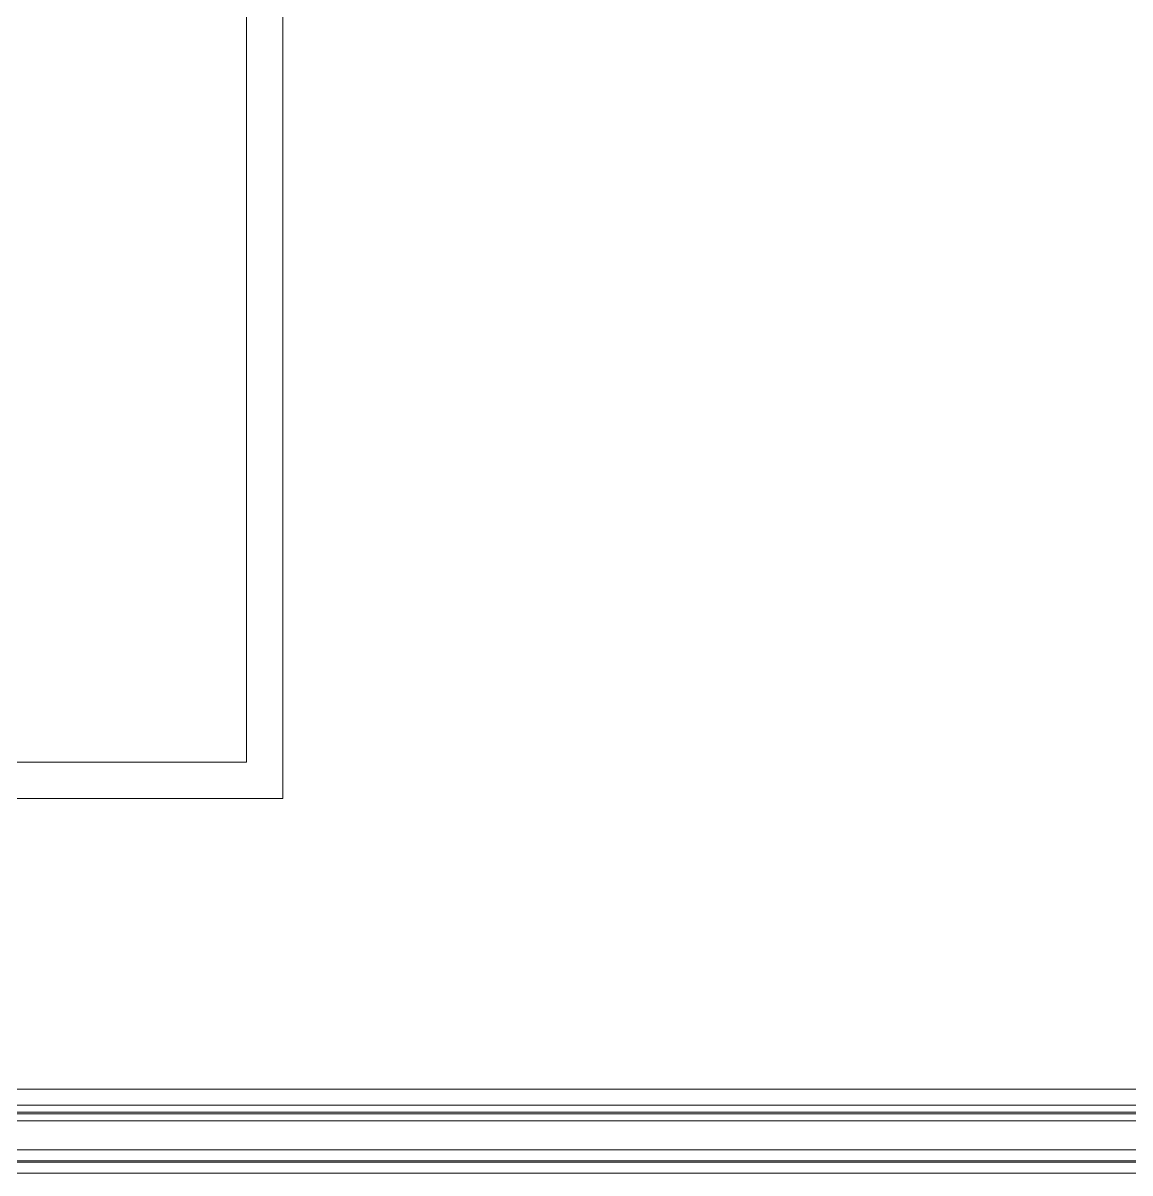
# Model space of a CAD drawing. Extents: x -1133 to 23780, y -1311 to 8245.
# Drawn here: x 2650.1 to 2711.3, y 322.3 to 385.8 of the extents above; entities that cross this region are included whole.
import ezdxf

# ---------------------------------------------------------------- set-up
doc = ezdxf.new("R2010")
doc.units = 0
doc.header["$MEASUREMENT"] = 0
doc.layers.get('0').update_dxf_attribs({"color": 9, "lineweight": 9})
for name, color, linetype, lineweight in [('01', 9, 'Continuous', 9), ('06D', 9, 'Continuous', 9), ('10', 9, 'Continuous', 9), ('14', 9, 'Continuous', 9), ('15', 9, 'Continuous', 9), ('40', 9, 'Continuous', 9)]:
    doc.layers.add(name, color=color, linetype=linetype, lineweight=lineweight)

# ---------------------------------------------------------------- blocks, each defined once
blk = doc.blocks.new('*U495')
at = {"layer": '15'}
for p, q in [((-1.469, -18.947), (-204.743, -18.947)), ((1.469, -18.947), (62.699, -18.947)), ((-1.469, -19.347), (-204.743, -19.347)), ((-1.469, -19.423), (-204.743, -19.423)), ((1.469, -19.347), (62.699, -19.347)), ((1.469, -19.423), (62.699, -19.423)), ((-1.469, -19.823), (-204.743, -19.823)), ((1.469, -19.823), (62.699, -19.823)), ((-1.469, -21.423), (-204.743, -21.423)), ((1.469, -21.423), (62.699, -21.423)), ((-1.469, -22.023), (-204.743, -22.023)), ((-1.469, -22.099), (-204.743, -22.099)), ((1.469, -22.023), (62.699, -22.023)), ((1.469, -22.099), (62.699, -22.099)), ((-1.469, -22.699), (-204.743, -22.699)), ((1.469, -22.699), (62.699, -22.699))]:
    blk.add_line(p, q, dxfattribs=at)
blk = doc.blocks.new('p-kolon_80x80')
blk.add_lwpolyline([(-40, -40), (40, -40), (40, 40), (-40, 40)], close=True)
blk = doc.blocks.new('p-zemin kat')
at = {"layer": '06D'}
blk.add_lwpolyline([(3319.5, 326.925), (1724.228, 326.925)], dxfattribs=at)
at = {"layer": '14'}
blk.add_lwpolyline([(2580.5, 343), (2664.5, 343), (2664.5, 427), (2580.5, 427)], close=True, dxfattribs=at)
at = {"layer": '40'}
blk.add_lwpolyline([(1851.161, 326.925), (3319.5, 326.925), (3319.5, 343), (3280.516, 343), (3280.5, 427), (3319.5, 427), (3319.5, 570), (4025.505, 569.998), (4025.505, 426.998), (4064.5, 427), (4064.5, 343), (3980.5, 343), (3980.5, 326.925), (4680.5, 326.925), (4680.5, 427), (4780.575, 427), (4780.575, 1901.493, 0.054196), (4273.067, 1999.31), (4278.593, 2070.681, 0.306949), (1935.267, 740.054), (1999.45, 708.356, 0.043245), (1856.494, 345)], format="xyb", close=True, dxfattribs=at)
at = {"layer": '01'}
blk.add_blockref('p-kolon_80x80', (2622.5, 385), dxfattribs=at)
at = {"layer": '10'}
for p in [(2622.5, 345), (2855.833, 345)]:
    blk.add_blockref('*U495', p, dxfattribs=at)

msp = doc.modelspace()

# ---------------------------------------------------------------- block references
at = {"layer": '10'}
msp.add_blockref('p-zemin kat', (0, 0), dxfattribs=at)

doc.saveas('drawing.dxf')
